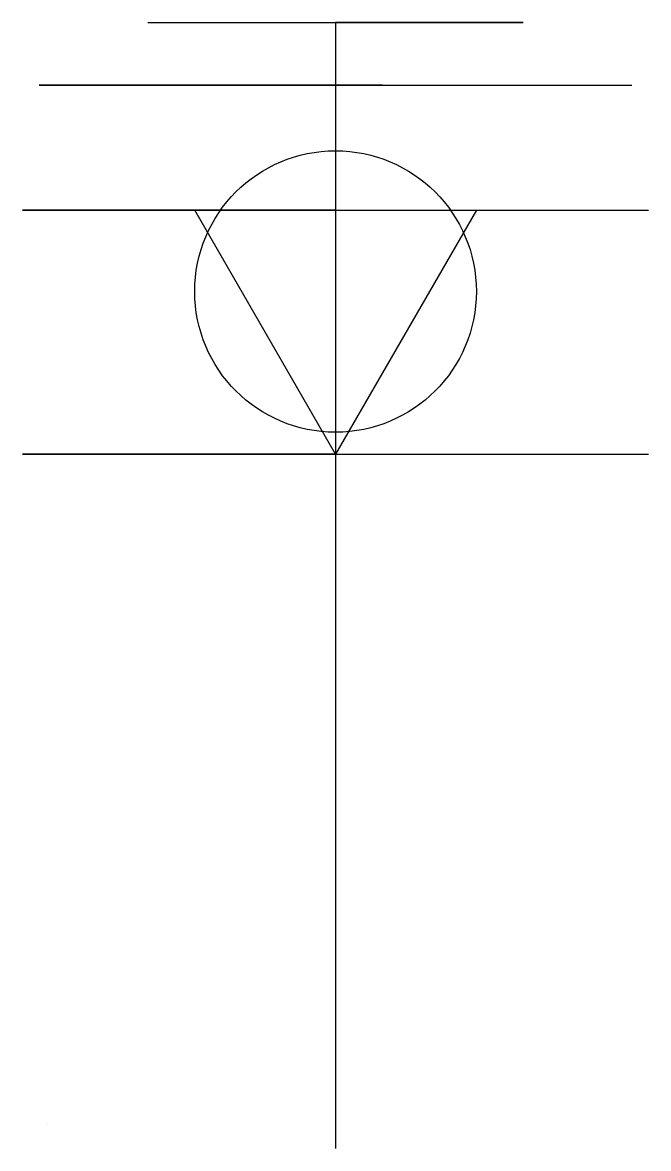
# Model space of a CAD drawing. Header units: inches. Extents: x 10 to 110, y -163 to 17.
import ezdxf

# ---------------------------------------------------------------- set-up
doc = ezdxf.new("R2010")
doc.units = ezdxf.units.IN
doc.header["$MEASUREMENT"] = 0

msp = doc.modelspace()

# ---------------------------------------------------------------- linework, layer by layer
msp.add_line((14, -158.51), (14, -158.51))
for points in [[(60, 17.49), (60, 7.49), (12.68, 7.49), (107.32, 7.49)], [(30, 17.49), (90, 17.49), (60, 17.49), (60, -162.51)], [(60, 7.49), (60, -12.51), (10, -12.51), (110, -12.51)], [(60, -12.51), (60, -51.49), (10, -51.49), (110, -51.49)], [(60, -12.51), (37.5, -12.51), (82.5, -12.51), (60, -51.49), (37.5, -12.51)]]:
    msp.add_lwpolyline(points)
at = {"extrusion": (0, -1, 0), "elevation": -7.49}
for points in [[(57.5, 4.93), (57.5, 0)], [(62.5, 4.93), (62.5, 0)]]:
    msp.add_lwpolyline(points, dxfattribs=at)
at = {"extrusion": (0, -1, 0)}
msp.add_circle((60, 12, -7.49), 7.5, dxfattribs=at)
msp.add_circle((60, -25.5), 22.5)

doc.saveas('drawing.dxf')
